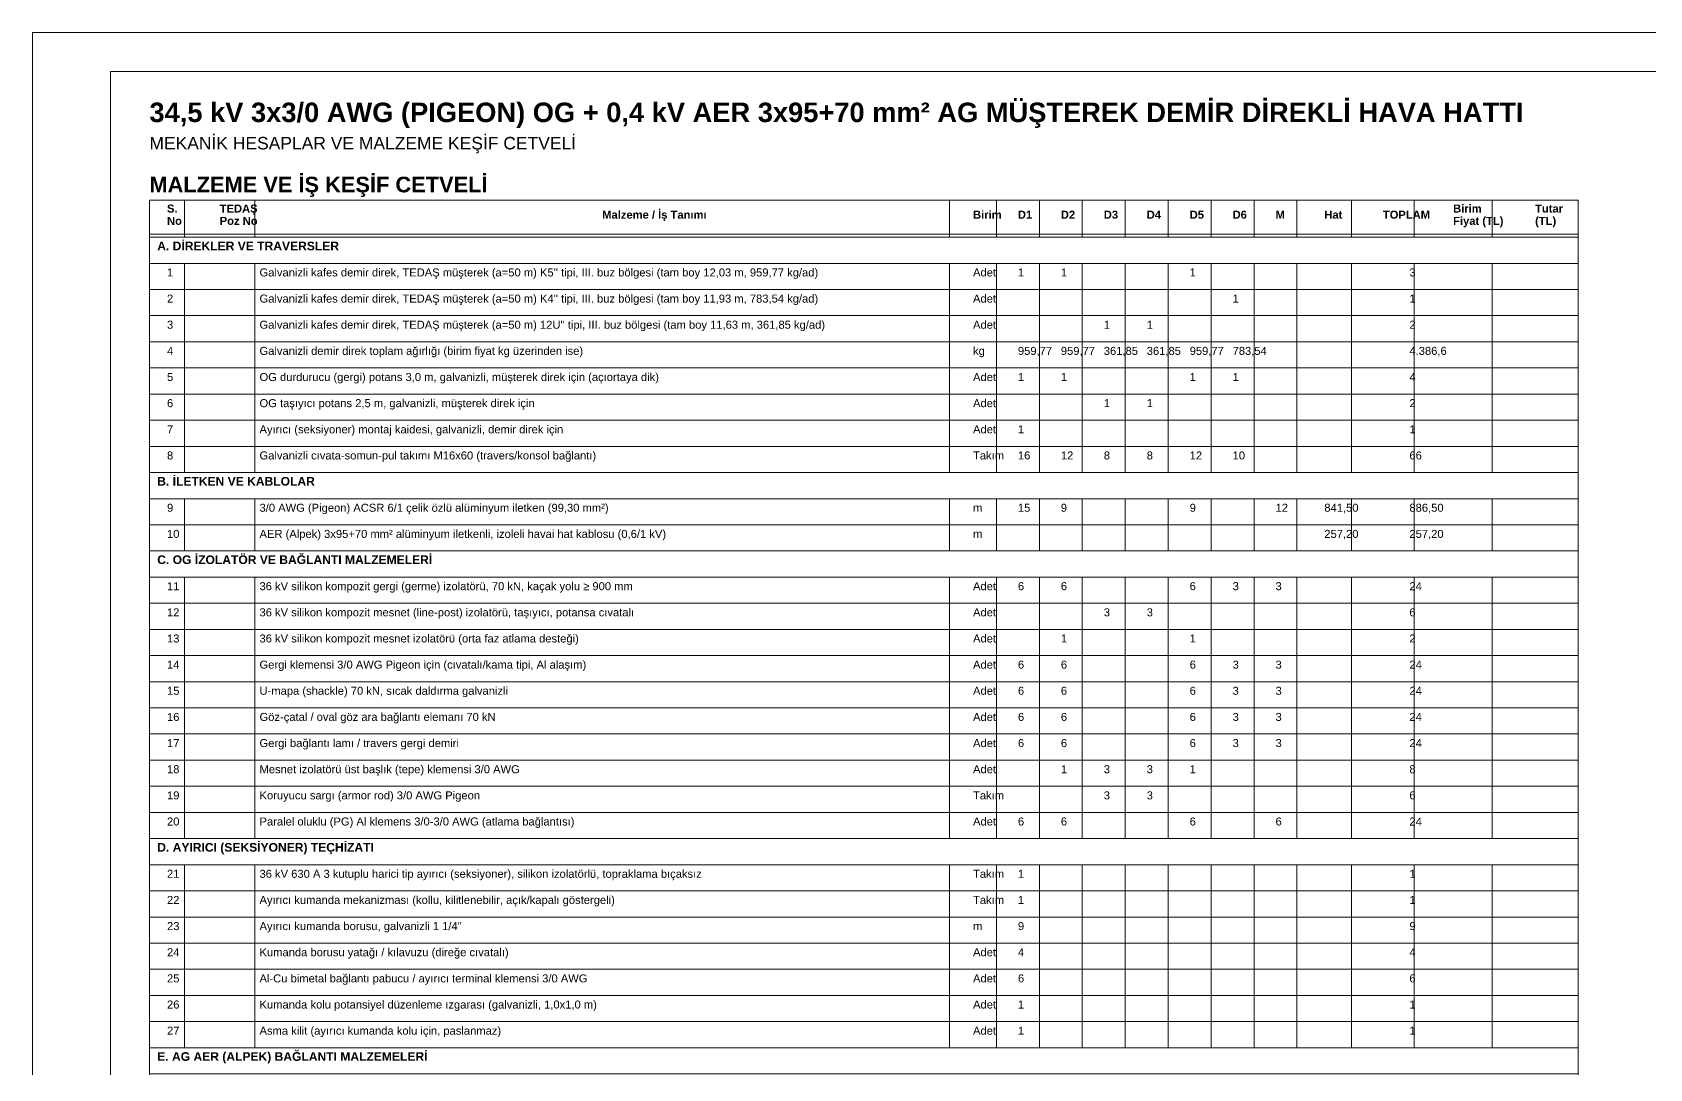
# Model space of a CAD drawing. Header units: millimetres. Extents: x 0 to 2461, y 0 to 841.
# Drawn here: x 1250 to 1664.3, y 575.4 to 841 of the extents above; entities that cross this region are included whole.
import ezdxf

# ---------------------------------------------------------------- set-up
doc = ezdxf.new("R2010")
doc.units = ezdxf.units.MM
doc.header["$LTSCALE"] = 6
for name, color, linetype, lineweight, plot in [('00-CERCEVE', 7, 'Continuous', 0, False), ('02-BASLIK', 7, 'Continuous', 0, False), ('42-TABLO', 7, 'Continuous', 0, False), ('43-TABLO-CERCEVE', 7, 'Continuous', 0, False)]:
    doc.layers.add(name, color=color, linetype=linetype, lineweight=lineweight, plot=plot)
doc.styles.add('TRK', font='arial.ttf', dxfattribs={"width": 0.9})
doc.styles.add('TRKB', font='arialbd.ttf', dxfattribs={"width": 0.9})

msp = doc.modelspace()

# ---------------------------------------------------------------- linework, layer by layer
at = {"layer": '00-CERCEVE', "lineweight": 18}
msp.add_lwpolyline([(1250, 0), (2439, 0), (2439, 841), (1250, 841)], close=True, dxfattribs=at)
at = {"layer": '00-CERCEVE'}
msp.add_lwpolyline([(1270, 10), (2429, 10), (2429, 831), (1270, 831)], close=True, dxfattribs=at)
at = {"layer": '42-TABLO'}
for p, q in [((1289, 781.8), (1289, 775.1)), ((1307, 781.8), (1307, 775.1)), ((1485, 781.8), (1485, 775.1)), ((1497, 781.8), (1497, 775.1)), ((1508, 781.8), (1508, 775.1)), ((1519, 781.8), (1519, 775.1)), ((1530, 781.8), (1530, 775.1)), ((1541, 781.8), (1541, 775.1)), ((1552, 781.8), (1552, 775.1)), ((1563, 781.8), (1563, 775.1)), ((1574, 781.8), (1574, 775.1)), ((1588, 781.8), (1588, 775.1)), ((1604, 781.8), (1604, 775.1)), ((1624, 781.8), (1624, 775.1)), ((1646, 781.8), (1646, 775.1)), ((1280, 775.1), (1646, 775.1)), ((1289, 775.1), (1289, 768.4)), ((1307, 775.1), (1307, 768.4)), ((1485, 775.1), (1485, 768.4)), ((1497, 775.1), (1497, 768.4)), ((1508, 775.1), (1508, 768.4)), ((1519, 775.1), (1519, 768.4)), ((1530, 775.1), (1530, 768.4)), ((1541, 775.1), (1541, 768.4)), ((1552, 775.1), (1552, 768.4)), ((1563, 775.1), (1563, 768.4)), ((1574, 775.1), (1574, 768.4)), ((1588, 775.1), (1588, 768.4)), ((1604, 775.1), (1604, 768.4)), ((1624, 775.1), (1624, 768.4)), ((1646, 775.1), (1646, 768.4)), ((1280, 768.4), (1646, 768.4)), ((1289, 768.4), (1289, 761.7)), ((1307, 768.4), (1307, 761.7)), ((1485, 768.4), (1485, 761.7)), ((1497, 768.4), (1497, 761.7)), ((1508, 768.4), (1508, 761.7)), ((1519, 768.4), (1519, 761.7)), ((1530, 768.4), (1530, 761.7)), ((1541, 768.4), (1541, 761.7)), ((1552, 768.4), (1552, 761.7)), ((1563, 768.4), (1563, 761.7)), ((1574, 768.4), (1574, 761.7)), ((1588, 768.4), (1588, 761.7)), ((1604, 768.4), (1604, 761.7)), ((1624, 768.4), (1624, 761.7)), ((1646, 768.4), (1646, 761.7)), ((1280, 761.7), (1646, 761.7)), ((1289, 761.7), (1289, 755)), ((1307, 761.7), (1307, 755)), ((1485, 761.7), (1485, 755)), ((1497, 761.7), (1497, 755)), ((1508, 761.7), (1508, 755)), ((1519, 761.7), (1519, 755)), ((1530, 761.7), (1530, 755)), ((1541, 761.7), (1541, 755)), ((1552, 761.7), (1552, 755)), ((1563, 761.7), (1563, 755)), ((1574, 761.7), (1574, 755)), ((1588, 761.7), (1588, 755)), ((1604, 761.7), (1604, 755)), ((1624, 761.7), (1624, 755)), ((1646, 761.7), (1646, 755)), ((1280, 755), (1646, 755)), ((1289, 755), (1289, 748.3)), ((1307, 755), (1307, 748.3)), ((1485, 755), (1485, 748.3)), ((1497, 755), (1497, 748.3)), ((1508, 755), (1508, 748.3)), ((1519, 755), (1519, 748.3)), ((1530, 755), (1530, 748.3)), ((1541, 755), (1541, 748.3)), ((1552, 755), (1552, 748.3)), ((1563, 755), (1563, 748.3)), ((1574, 755), (1574, 748.3)), ((1588, 755), (1588, 748.3)), ((1604, 755), (1604, 748.3)), ((1624, 755), (1624, 748.3)), ((1646, 755), (1646, 748.3)), ((1280, 748.3), (1646, 748.3)), ((1289, 748.3), (1289, 741.6)), ((1307, 748.3), (1307, 741.6)), ((1485, 748.3), (1485, 741.6)), ((1497, 748.3), (1497, 741.6)), ((1508, 748.3), (1508, 741.6)), ((1519, 748.3), (1519, 741.6)), ((1530, 748.3), (1530, 741.6)), ((1541, 748.3), (1541, 741.6)), ((1552, 748.3), (1552, 741.6)), ((1563, 748.3), (1563, 741.6)), ((1574, 748.3), (1574, 741.6)), ((1588, 748.3), (1588, 741.6)), ((1604, 748.3), (1604, 741.6)), ((1624, 748.3), (1624, 741.6)), ((1646, 748.3), (1646, 741.6)), ((1280, 741.6), (1646, 741.6)), ((1289, 741.6), (1289, 734.9)), ((1307, 741.6), (1307, 734.9)), ((1485, 741.6), (1485, 734.9)), ((1497, 741.6), (1497, 734.9)), ((1508, 741.6), (1508, 734.9)), ((1519, 741.6), (1519, 734.9)), ((1530, 741.6), (1530, 734.9)), ((1541, 741.6), (1541, 734.9)), ((1552, 741.6), (1552, 734.9)), ((1563, 741.6), (1563, 734.9)), ((1574, 741.6), (1574, 734.9)), ((1588, 741.6), (1588, 734.9)), ((1604, 741.6), (1604, 734.9)), ((1624, 741.6), (1624, 734.9)), ((1646, 741.6), (1646, 734.9)), ((1280, 734.9), (1646, 734.9)), ((1289, 734.9), (1289, 728.2)), ((1307, 734.9), (1307, 728.2)), ((1485, 734.9), (1485, 728.2)), ((1497, 734.9), (1497, 728.2)), ((1508, 734.9), (1508, 728.2)), ((1519, 734.9), (1519, 728.2)), ((1530, 734.9), (1530, 728.2)), ((1541, 734.9), (1541, 728.2)), ((1552, 734.9), (1552, 728.2)), ((1563, 734.9), (1563, 728.2)), ((1574, 734.9), (1574, 728.2)), ((1588, 734.9), (1588, 728.2)), ((1604, 734.9), (1604, 728.2)), ((1624, 734.9), (1624, 728.2)), ((1646, 734.9), (1646, 728.2)), ((1280, 728.2), (1646, 728.2)), ((1289, 721.5), (1289, 714.8)), ((1307, 721.5), (1307, 714.8)), ((1485, 721.5), (1485, 714.8)), ((1497, 721.5), (1497, 714.8)), ((1508, 721.5), (1508, 714.8)), ((1519, 721.5), (1519, 714.8)), ((1530, 721.5), (1530, 714.8)), ((1541, 721.5), (1541, 714.8)), ((1552, 721.5), (1552, 714.8)), ((1563, 721.5), (1563, 714.8)), ((1574, 721.5), (1574, 714.8)), ((1588, 721.5), (1588, 714.8)), ((1604, 721.5), (1604, 714.8)), ((1624, 721.5), (1624, 714.8)), ((1646, 721.5), (1646, 714.8)), ((1280, 714.8), (1646, 714.8)), ((1289, 714.8), (1289, 708.1)), ((1307, 714.8), (1307, 708.1)), ((1485, 714.8), (1485, 708.1)), ((1497, 714.8), (1497, 708.1)), ((1508, 714.8), (1508, 708.1)), ((1519, 714.8), (1519, 708.1)), ((1530, 714.8), (1530, 708.1)), ((1541, 714.8), (1541, 708.1)), ((1552, 714.8), (1552, 708.1)), ((1563, 714.8), (1563, 708.1)), ((1574, 714.8), (1574, 708.1)), ((1588, 714.8), (1588, 708.1)), ((1604, 714.8), (1604, 708.1)), ((1624, 714.8), (1624, 708.1)), ((1646, 714.8), (1646, 708.1)), ((1280, 708.1), (1646, 708.1)), ((1289, 701.4), (1289, 694.7)), ((1307, 701.4), (1307, 694.7)), ((1485, 701.4), (1485, 694.7)), ((1497, 701.4), (1497, 694.7)), ((1508, 701.4), (1508, 694.7)), ((1519, 701.4), (1519, 694.7)), ((1530, 701.4), (1530, 694.7)), ((1541, 701.4), (1541, 694.7)), ((1552, 701.4), (1552, 694.7)), ((1563, 701.4), (1563, 694.7)), ((1574, 701.4), (1574, 694.7)), ((1588, 701.4), (1588, 694.7)), ((1604, 701.4), (1604, 694.7)), ((1624, 701.4), (1624, 694.7)), ((1646, 701.4), (1646, 694.7)), ((1280, 694.7), (1646, 694.7)), ((1289, 694.7), (1289, 688)), ((1307, 694.7), (1307, 688)), ((1485, 694.7), (1485, 688)), ((1497, 694.7), (1497, 688)), ((1508, 694.7), (1508, 688)), ((1519, 694.7), (1519, 688)), ((1530, 694.7), (1530, 688)), ((1541, 694.7), (1541, 688)), ((1552, 694.7), (1552, 688)), ((1563, 694.7), (1563, 688)), ((1574, 694.7), (1574, 688)), ((1588, 694.7), (1588, 688)), ((1604, 694.7), (1604, 688)), ((1624, 694.7), (1624, 688)), ((1646, 694.7), (1646, 688)), ((1280, 688), (1646, 688)), ((1289, 688), (1289, 681.3)), ((1307, 688), (1307, 681.3)), ((1485, 688), (1485, 681.3)), ((1497, 688), (1497, 681.3)), ((1508, 688), (1508, 681.3)), ((1519, 688), (1519, 681.3)), ((1530, 688), (1530, 681.3)), ((1541, 688), (1541, 681.3)), ((1552, 688), (1552, 681.3)), ((1563, 688), (1563, 681.3)), ((1574, 688), (1574, 681.3)), ((1588, 688), (1588, 681.3)), ((1604, 688), (1604, 681.3)), ((1624, 688), (1624, 681.3)), ((1646, 688), (1646, 681.3)), ((1280, 681.3), (1646, 681.3)), ((1289, 681.3), (1289, 674.6)), ((1307, 681.3), (1307, 674.6)), ((1485, 681.3), (1485, 674.6)), ((1497, 681.3), (1497, 674.6)), ((1508, 681.3), (1508, 674.6)), ((1519, 681.3), (1519, 674.6)), ((1530, 681.3), (1530, 674.6)), ((1541, 681.3), (1541, 674.6)), ((1552, 681.3), (1552, 674.6)), ((1563, 681.3), (1563, 674.6)), ((1574, 681.3), (1574, 674.6)), ((1588, 681.3), (1588, 674.6)), ((1604, 681.3), (1604, 674.6)), ((1624, 681.3), (1624, 674.6)), ((1646, 681.3), (1646, 674.6)), ((1280, 674.6), (1646, 674.6)), ((1289, 674.6), (1289, 667.9)), ((1307, 674.6), (1307, 667.9)), ((1485, 674.6), (1485, 667.9)), ((1497, 674.6), (1497, 667.9)), ((1508, 674.6), (1508, 667.9)), ((1519, 674.6), (1519, 667.9)), ((1530, 674.6), (1530, 667.9)), ((1541, 674.6), (1541, 667.9)), ((1552, 674.6), (1552, 667.9)), ((1563, 674.6), (1563, 667.9)), ((1574, 674.6), (1574, 667.9)), ((1588, 674.6), (1588, 667.9)), ((1604, 674.6), (1604, 667.9)), ((1624, 674.6), (1624, 667.9)), ((1646, 674.6), (1646, 667.9)), ((1280, 667.9), (1646, 667.9)), ((1289, 667.9), (1289, 661.2)), ((1307, 667.9), (1307, 661.2)), ((1485, 667.9), (1485, 661.2)), ((1497, 667.9), (1497, 661.2)), ((1508, 667.9), (1508, 661.2)), ((1519, 667.9), (1519, 661.2)), ((1530, 667.9), (1530, 661.2)), ((1541, 667.9), (1541, 661.2)), ((1552, 667.9), (1552, 661.2)), ((1563, 667.9), (1563, 661.2)), ((1574, 667.9), (1574, 661.2)), ((1588, 667.9), (1588, 661.2)), ((1604, 667.9), (1604, 661.2)), ((1624, 667.9), (1624, 661.2)), ((1646, 667.9), (1646, 661.2)), ((1280, 661.2), (1646, 661.2)), ((1289, 661.2), (1289, 654.5)), ((1307, 661.2), (1307, 654.5)), ((1485, 661.2), (1485, 654.5)), ((1497, 661.2), (1497, 654.5)), ((1508, 661.2), (1508, 654.5)), ((1519, 661.2), (1519, 654.5)), ((1530, 661.2), (1530, 654.5)), ((1541, 661.2), (1541, 654.5)), ((1552, 661.2), (1552, 654.5)), ((1563, 661.2), (1563, 654.5)), ((1574, 661.2), (1574, 654.5)), ((1588, 661.2), (1588, 654.5)), ((1604, 661.2), (1604, 654.5)), ((1624, 661.2), (1624, 654.5)), ((1646, 661.2), (1646, 654.5)), ((1280, 654.5), (1646, 654.5)), ((1289, 654.5), (1289, 647.8)), ((1307, 654.5), (1307, 647.8)), ((1485, 654.5), (1485, 647.8)), ((1497, 654.5), (1497, 647.8)), ((1508, 654.5), (1508, 647.8)), ((1519, 654.5), (1519, 647.8)), ((1530, 654.5), (1530, 647.8)), ((1541, 654.5), (1541, 647.8)), ((1552, 654.5), (1552, 647.8)), ((1563, 654.5), (1563, 647.8)), ((1574, 654.5), (1574, 647.8)), ((1588, 654.5), (1588, 647.8)), ((1604, 654.5), (1604, 647.8)), ((1624, 654.5), (1624, 647.8)), ((1646, 654.5), (1646, 647.8)), ((1280, 647.8), (1646, 647.8)), ((1289, 647.8), (1289, 641.1)), ((1307, 647.8), (1307, 641.1)), ((1485, 647.8), (1485, 641.1)), ((1497, 647.8), (1497, 641.1)), ((1508, 647.8), (1508, 641.1)), ((1519, 647.8), (1519, 641.1)), ((1530, 647.8), (1530, 641.1)), ((1541, 647.8), (1541, 641.1)), ((1552, 647.8), (1552, 641.1)), ((1563, 647.8), (1563, 641.1)), ((1574, 647.8), (1574, 641.1)), ((1588, 647.8), (1588, 641.1)), ((1604, 647.8), (1604, 641.1)), ((1624, 647.8), (1624, 641.1)), ((1646, 647.8), (1646, 641.1)), ((1280, 641.1), (1646, 641.1)), ((1289, 641.1), (1289, 634.4)), ((1307, 641.1), (1307, 634.4)), ((1485, 641.1), (1485, 634.4)), ((1497, 641.1), (1497, 634.4)), ((1508, 641.1), (1508, 634.4)), ((1519, 641.1), (1519, 634.4)), ((1530, 641.1), (1530, 634.4)), ((1541, 641.1), (1541, 634.4)), ((1552, 641.1), (1552, 634.4)), ((1563, 641.1), (1563, 634.4)), ((1574, 641.1), (1574, 634.4)), ((1588, 641.1), (1588, 634.4)), ((1604, 641.1), (1604, 634.4)), ((1624, 641.1), (1624, 634.4)), ((1646, 641.1), (1646, 634.4)), ((1280, 634.4), (1646, 634.4)), ((1289, 627.7), (1289, 621)), ((1307, 627.7), (1307, 621)), ((1485, 627.7), (1485, 621)), ((1497, 627.7), (1497, 621)), ((1508, 627.7), (1508, 621)), ((1519, 627.7), (1519, 621)), ((1530, 627.7), (1530, 621)), ((1541, 627.7), (1541, 621)), ((1552, 627.7), (1552, 621)), ((1563, 627.7), (1563, 621)), ((1574, 627.7), (1574, 621)), ((1588, 627.7), (1588, 621)), ((1604, 627.7), (1604, 621)), ((1624, 627.7), (1624, 621)), ((1646, 627.7), (1646, 621)), ((1280, 621), (1646, 621)), ((1289, 621), (1289, 614.3)), ((1307, 621), (1307, 614.3)), ((1485, 621), (1485, 614.3)), ((1497, 621), (1497, 614.3)), ((1508, 621), (1508, 614.3)), ((1519, 621), (1519, 614.3)), ((1530, 621), (1530, 614.3)), ((1541, 621), (1541, 614.3)), ((1552, 621), (1552, 614.3)), ((1563, 621), (1563, 614.3)), ((1574, 621), (1574, 614.3)), ((1588, 621), (1588, 614.3)), ((1604, 621), (1604, 614.3)), ((1624, 621), (1624, 614.3)), ((1646, 621), (1646, 614.3)), ((1280, 614.3), (1646, 614.3)), ((1289, 614.3), (1289, 607.6)), ((1307, 614.3), (1307, 607.6)), ((1485, 614.3), (1485, 607.6)), ((1497, 614.3), (1497, 607.6)), ((1508, 614.3), (1508, 607.6)), ((1519, 614.3), (1519, 607.6)), ((1530, 614.3), (1530, 607.6)), ((1541, 614.3), (1541, 607.6)), ((1552, 614.3), (1552, 607.6)), ((1563, 614.3), (1563, 607.6)), ((1574, 614.3), (1574, 607.6)), ((1588, 614.3), (1588, 607.6)), ((1604, 614.3), (1604, 607.6)), ((1624, 614.3), (1624, 607.6)), ((1646, 614.3), (1646, 607.6)), ((1280, 607.6), (1646, 607.6)), ((1289, 607.6), (1289, 600.9)), ((1307, 607.6), (1307, 600.9)), ((1485, 607.6), (1485, 600.9)), ((1497, 607.6), (1497, 600.9)), ((1508, 607.6), (1508, 600.9)), ((1519, 607.6), (1519, 600.9)), ((1530, 607.6), (1530, 600.9)), ((1541, 607.6), (1541, 600.9)), ((1552, 607.6), (1552, 600.9)), ((1563, 607.6), (1563, 600.9)), ((1574, 607.6), (1574, 600.9)), ((1588, 607.6), (1588, 600.9)), ((1604, 607.6), (1604, 600.9)), ((1624, 607.6), (1624, 600.9)), ((1646, 607.6), (1646, 600.9)), ((1280, 600.9), (1646, 600.9)), ((1289, 600.9), (1289, 594.2)), ((1307, 600.9), (1307, 594.2)), ((1485, 600.9), (1485, 594.2)), ((1497, 600.9), (1497, 594.2)), ((1508, 600.9), (1508, 594.2)), ((1519, 600.9), (1519, 594.2)), ((1530, 600.9), (1530, 594.2)), ((1541, 600.9), (1541, 594.2)), ((1552, 600.9), (1552, 594.2)), ((1563, 600.9), (1563, 594.2)), ((1574, 600.9), (1574, 594.2)), ((1588, 600.9), (1588, 594.2)), ((1604, 600.9), (1604, 594.2)), ((1624, 600.9), (1624, 594.2)), ((1646, 600.9), (1646, 594.2)), ((1280, 594.2), (1646, 594.2)), ((1289, 594.2), (1289, 587.5)), ((1307, 594.2), (1307, 587.5)), ((1485, 594.2), (1485, 587.5)), ((1497, 594.2), (1497, 587.5)), ((1508, 594.2), (1508, 587.5)), ((1519, 594.2), (1519, 587.5)), ((1530, 594.2), (1530, 587.5)), ((1541, 594.2), (1541, 587.5)), ((1552, 594.2), (1552, 587.5)), ((1563, 594.2), (1563, 587.5)), ((1574, 594.2), (1574, 587.5)), ((1588, 594.2), (1588, 587.5)), ((1604, 594.2), (1604, 587.5)), ((1624, 594.2), (1624, 587.5)), ((1646, 594.2), (1646, 587.5)), ((1280, 587.5), (1646, 587.5)), ((1289, 587.5), (1289, 580.8)), ((1307, 587.5), (1307, 580.8)), ((1485, 587.5), (1485, 580.8)), ((1497, 587.5), (1497, 580.8)), ((1508, 587.5), (1508, 580.8)), ((1519, 587.5), (1519, 580.8)), ((1530, 587.5), (1530, 580.8)), ((1541, 587.5), (1541, 580.8)), ((1552, 587.5), (1552, 580.8)), ((1563, 587.5), (1563, 580.8)), ((1574, 587.5), (1574, 580.8)), ((1588, 587.5), (1588, 580.8)), ((1604, 587.5), (1604, 580.8)), ((1624, 587.5), (1624, 580.8)), ((1646, 587.5), (1646, 580.8)), ((1280, 580.8), (1646, 580.8))]:
    msp.add_line(p, q, dxfattribs=at)
at = {"layer": '43-TABLO-CERCEVE'}
for p, q in [((1280, 798), (1280, 306.1)), ((1289, 798), (1289, 788.5)), ((1307, 798), (1307, 788.5)), ((1485, 798), (1485, 788.5)), ((1497, 798), (1497, 788.5)), ((1508, 798), (1508, 788.5)), ((1519, 798), (1519, 788.5)), ((1530, 798), (1530, 788.5)), ((1541, 798), (1541, 788.5)), ((1552, 798), (1552, 788.5)), ((1563, 798), (1563, 788.5)), ((1574, 798), (1574, 788.5)), ((1588, 798), (1588, 788.5)), ((1604, 798), (1604, 788.5)), ((1624, 798), (1624, 788.5)), ((1646, 798), (1646, 788.5)), ((1646, 798), (1646, 306.1)), ((1280, 789.3), (1646, 789.3))]:
    msp.add_line(p, q, dxfattribs=at)
for points in [[(1280, 788.5), (1646, 788.5), (1646, 798), (1280, 798)], [(1280, 781.8), (1646, 781.8), (1646, 788.5), (1280, 788.5)], [(1280, 721.5), (1646, 721.5), (1646, 728.2), (1280, 728.2)], [(1280, 701.4), (1646, 701.4), (1646, 708.1), (1280, 708.1)], [(1280, 627.7), (1646, 627.7), (1646, 634.4), (1280, 634.4)], [(1280, 574.1), (1646, 574.1), (1646, 580.8), (1280, 580.8)]]:
    msp.add_lwpolyline(points, close=True, dxfattribs=at)

# ---------------------------------------------------------------- texts
at = {"layer": '02-BASLIK'}
for s, height, style, p in [('34,5 kV 3x3/0 AWG (PIGEON) OG + 0,4 kV AER 3x95+70 mm² AG MÜŞTEREK DEMİR DİREKLİ HAVA HATTI', 5, 'TRKB', (1280, 818)), ('MEKANİK HESAPLAR VE MALZEME KEŞİF CETVELİ', 3.2, 'TRK', (1280, 811)), ('MALZEME VE İŞ KEŞİF CETVELİ', 4, 'TRKB', (1280, 800))]:
    msp.add_text(s, height=height, dxfattribs=dict(at, style=style)).set_placement(p)
at = {"layer": '42-TABLO'}
for s, height, style, p in [('S.', 2.05, 'TRKB', (1284.5, 794.82)), ('TEDAŞ', 2.05, 'TRKB', (1298, 794.82)), ('Malzeme / İş Tanımı', 2.05, 'TRKB', (1396, 793.25)), ('Birim', 2.05, 'TRKB', (1614, 794.82)), ('Tutar', 2.05, 'TRKB', (1635, 794.82)), ('No', 2.05, 'TRKB', (1284.5, 791.67)), ('Poz No', 2.05, 'TRKB', (1298, 791.67)), ('Birim', 2.05, 'TRKB', (1491, 793.25)), ('D1', 2.05, 'TRKB', (1502.5, 793.25)), ('D2', 2.05, 'TRKB', (1513.5, 793.25)), ('D3', 2.05, 'TRKB', (1524.5, 793.25)), ('D4', 2.05, 'TRKB', (1535.5, 793.25)), ('D5', 2.05, 'TRKB', (1546.5, 793.25)), ('D6', 2.05, 'TRKB', (1557.5, 793.25)), ('M', 2.05, 'TRKB', (1568.5, 793.25)), ('Hat', 2.05, 'TRKB', (1581, 793.25)), ('TOPLAM', 2.05, 'TRKB', (1596, 793.25)), ('Fiyat (TL)', 2.05, 'TRKB', (1614, 791.67)), ('(TL)', 2.05, 'TRKB', (1635, 791.67)), ('A. DİREKLER VE TRAVERSLER', 2.214, 'TRKB', (1282, 785.15)), ('1', 2.05, 'TRK', (1284.5, 778.45)), ("Galvanizli kafes demir direk, TEDAŞ müşterek (a=50 m) K5'' tipi, III. buz bölgesi (tam boy 12,03 m, 959,77 kg/ad)", 2.05, 'TRK', (1308.2, 778.45)), ('Adet', 2.05, 'TRK', (1491, 778.45)), ('1', 2.05, 'TRK', (1502.5, 778.45)), ('1', 2.05, 'TRK', (1513.5, 778.45)), ('1', 2.05, 'TRK', (1546.5, 778.45)), ('3', 2.05, 'TRK', (1602.8, 778.45)), ('2', 2.05, 'TRK', (1284.5, 771.75)), ("Galvanizli kafes demir direk, TEDAŞ müşterek (a=50 m) K4'' tipi, III. buz bölgesi (tam boy 11,93 m, 783,54 kg/ad)", 2.05, 'TRK', (1308.2, 771.75)), ('Adet', 2.05, 'TRK', (1491, 771.75)), ('1', 2.05, 'TRK', (1557.5, 771.75)), ('1', 2.05, 'TRK', (1602.8, 771.75)), ('3', 2.05, 'TRK', (1284.5, 765.05)), ("Galvanizli kafes demir direk, TEDAŞ müşterek (a=50 m) 12U'' tipi, III. buz bölgesi (tam boy 11,63 m, 361,85 kg/ad)", 2.05, 'TRK', (1308.2, 765.05)), ('Adet', 2.05, 'TRK', (1491, 765.05)), ('1', 2.05, 'TRK', (1524.5, 765.05)), ('1', 2.05, 'TRK', (1535.5, 765.05)), ('2', 2.05, 'TRK', (1602.8, 765.05)), ('4', 2.05, 'TRK', (1284.5, 758.35)), ('Galvanizli demir direk toplam ağırlığı (birim fiyat kg üzerinden ise)', 2.05, 'TRK', (1308.2, 758.35)), ('kg', 2.05, 'TRK', (1491, 758.35)), ('959,77', 2.05, 'TRK', (1502.5, 758.35)), ('959,77', 2.05, 'TRK', (1513.5, 758.35)), ('361,85', 2.05, 'TRK', (1524.5, 758.35)), ('361,85', 2.05, 'TRK', (1535.5, 758.35)), ('959,77', 2.05, 'TRK', (1546.5, 758.35)), ('783,54', 2.05, 'TRK', (1557.5, 758.35)), ('4.386,6', 2.05, 'TRK', (1602.8, 758.35)), ('5', 2.05, 'TRK', (1284.5, 751.65)), ('OG durdurucu (gergi) potans 3,0 m, galvanizli, müşterek direk için (açıortaya dik)', 2.05, 'TRK', (1308.2, 751.65)), ('Adet', 2.05, 'TRK', (1491, 751.65)), ('1', 2.05, 'TRK', (1502.5, 751.65)), ('1', 2.05, 'TRK', (1513.5, 751.65)), ('1', 2.05, 'TRK', (1546.5, 751.65)), ('1', 2.05, 'TRK', (1557.5, 751.65)), ('4', 2.05, 'TRK', (1602.8, 751.65)), ('6', 2.05, 'TRK', (1284.5, 744.95)), ('OG taşıyıcı potans 2,5 m, galvanizli, müşterek direk için', 2.05, 'TRK', (1308.2, 744.95)), ('Adet', 2.05, 'TRK', (1491, 744.95)), ('1', 2.05, 'TRK', (1524.5, 744.95)), ('1', 2.05, 'TRK', (1535.5, 744.95)), ('2', 2.05, 'TRK', (1602.8, 744.95)), ('7', 2.05, 'TRK', (1284.5, 738.25)), ('Ayırıcı (seksiyoner) montaj kaidesi, galvanizli, demir direk için', 2.05, 'TRK', (1308.2, 738.25)), ('Adet', 2.05, 'TRK', (1491, 738.25)), ('1', 2.05, 'TRK', (1502.5, 738.25)), ('1', 2.05, 'TRK', (1602.8, 738.25)), ('8', 2.05, 'TRK', (1284.5, 731.55)), ('Galvanizli cıvata-somun-pul takımı M16x60 (travers/konsol bağlantı)', 2.05, 'TRK', (1308.2, 731.55)), ('Takım', 2.05, 'TRK', (1491, 731.55)), ('16', 2.05, 'TRK', (1502.5, 731.55)), ('12', 2.05, 'TRK', (1513.5, 731.55)), ('8', 2.05, 'TRK', (1524.5, 731.55)), ('8', 2.05, 'TRK', (1535.5, 731.55)), ('12', 2.05, 'TRK', (1546.5, 731.55)), ('10', 2.05, 'TRK', (1557.5, 731.55)), ('66', 2.05, 'TRK', (1602.8, 731.55)), ('B. İLETKEN VE KABLOLAR', 2.214, 'TRKB', (1282, 724.85)), ('9', 2.05, 'TRK', (1284.5, 718.15)), ('3/0 AWG (Pigeon) ACSR 6/1 çelik özlü alüminyum iletken (99,30 mm²)', 2.05, 'TRK', (1308.2, 718.15)), ('m', 2.05, 'TRK', (1491, 718.15)), ('15', 2.05, 'TRK', (1502.5, 718.15)), ('9', 2.05, 'TRK', (1513.5, 718.15)), ('9', 2.05, 'TRK', (1546.5, 718.15)), ('12', 2.05, 'TRK', (1568.5, 718.15)), ('841,50', 2.05, 'TRK', (1581, 718.15)), ('886,50', 2.05, 'TRK', (1602.8, 718.15)), ('10', 2.05, 'TRK', (1284.5, 711.45)), ('AER (Alpek) 3x95+70 mm² alüminyum iletkenli, izoleli havai hat kablosu (0,6/1 kV)', 2.05, 'TRK', (1308.2, 711.45)), ('m', 2.05, 'TRK', (1491, 711.45)), ('257,20', 2.05, 'TRK', (1581, 711.45)), ('257,20', 2.05, 'TRK', (1602.8, 711.45)), ('C. OG İZOLATÖR VE BAĞLANTI MALZEMELERİ', 2.214, 'TRKB', (1282, 704.75)), ('11', 2.05, 'TRK', (1284.5, 698.05)), ('36 kV silikon kompozit gergi (germe) izolatörü, 70 kN, kaçak yolu ≥ 900 mm', 2.05, 'TRK', (1308.2, 698.05)), ('Adet', 2.05, 'TRK', (1491, 698.05)), ('6', 2.05, 'TRK', (1502.5, 698.05)), ('6', 2.05, 'TRK', (1513.5, 698.05)), ('6', 2.05, 'TRK', (1546.5, 698.05)), ('3', 2.05, 'TRK', (1557.5, 698.05)), ('3', 2.05, 'TRK', (1568.5, 698.05)), ('24', 2.05, 'TRK', (1602.8, 698.05)), ('12', 2.05, 'TRK', (1284.5, 691.35)), ('36 kV silikon kompozit mesnet (line-post) izolatörü, taşıyıcı, potansa cıvatalı', 2.05, 'TRK', (1308.2, 691.35)), ('Adet', 2.05, 'TRK', (1491, 691.35)), ('3', 2.05, 'TRK', (1524.5, 691.35)), ('3', 2.05, 'TRK', (1535.5, 691.35)), ('6', 2.05, 'TRK', (1602.8, 691.35)), ('13', 2.05, 'TRK', (1284.5, 684.65)), ('36 kV silikon kompozit mesnet izolatörü (orta faz atlama desteği)', 2.05, 'TRK', (1308.2, 684.65)), ('Adet', 2.05, 'TRK', (1491, 684.65)), ('1', 2.05, 'TRK', (1513.5, 684.65)), ('1', 2.05, 'TRK', (1546.5, 684.65)), ('2', 2.05, 'TRK', (1602.8, 684.65)), ('14', 2.05, 'TRK', (1284.5, 677.95)), ('Gergi klemensi 3/0 AWG Pigeon için (cıvatalı/kama tipi, Al alaşım)', 2.05, 'TRK', (1308.2, 677.95)), ('Adet', 2.05, 'TRK', (1491, 677.95)), ('6', 2.05, 'TRK', (1502.5, 677.95)), ('6', 2.05, 'TRK', (1513.5, 677.95)), ('6', 2.05, 'TRK', (1546.5, 677.95)), ('3', 2.05, 'TRK', (1557.5, 677.95)), ('3', 2.05, 'TRK', (1568.5, 677.95)), ('24', 2.05, 'TRK', (1602.8, 677.95)), ('15', 2.05, 'TRK', (1284.5, 671.25)), ('U-mapa (shackle) 70 kN, sıcak daldırma galvanizli', 2.05, 'TRK', (1308.2, 671.25)), ('Adet', 2.05, 'TRK', (1491, 671.25)), ('6', 2.05, 'TRK', (1502.5, 671.25)), ('6', 2.05, 'TRK', (1513.5, 671.25)), ('6', 2.05, 'TRK', (1546.5, 671.25)), ('3', 2.05, 'TRK', (1557.5, 671.25)), ('3', 2.05, 'TRK', (1568.5, 671.25)), ('24', 2.05, 'TRK', (1602.8, 671.25)), ('16', 2.05, 'TRK', (1284.5, 664.55)), ('Göz-çatal / oval göz ara bağlantı elemanı 70 kN', 2.05, 'TRK', (1308.2, 664.55)), ('Adet', 2.05, 'TRK', (1491, 664.55)), ('6', 2.05, 'TRK', (1502.5, 664.55)), ('6', 2.05, 'TRK', (1513.5, 664.55)), ('6', 2.05, 'TRK', (1546.5, 664.55)), ('3', 2.05, 'TRK', (1557.5, 664.55)), ('3', 2.05, 'TRK', (1568.5, 664.55)), ('24', 2.05, 'TRK', (1602.8, 664.55)), ('17', 2.05, 'TRK', (1284.5, 657.85)), ('Gergi bağlantı lamı / travers gergi demiri', 2.05, 'TRK', (1308.2, 657.85)), ('Adet', 2.05, 'TRK', (1491, 657.85)), ('6', 2.05, 'TRK', (1502.5, 657.85)), ('6', 2.05, 'TRK', (1513.5, 657.85)), ('6', 2.05, 'TRK', (1546.5, 657.85)), ('3', 2.05, 'TRK', (1557.5, 657.85)), ('3', 2.05, 'TRK', (1568.5, 657.85)), ('24', 2.05, 'TRK', (1602.8, 657.85)), ('18', 2.05, 'TRK', (1284.5, 651.15)), ('Mesnet izolatörü üst başlık (tepe) klemensi 3/0 AWG', 2.05, 'TRK', (1308.2, 651.15)), ('Adet', 2.05, 'TRK', (1491, 651.15)), ('1', 2.05, 'TRK', (1513.5, 651.15)), ('3', 2.05, 'TRK', (1524.5, 651.15)), ('3', 2.05, 'TRK', (1535.5, 651.15)), ('1', 2.05, 'TRK', (1546.5, 651.15)), ('8', 2.05, 'TRK', (1602.8, 651.15)), ('19', 2.05, 'TRK', (1284.5, 644.45)), ('Koruyucu sargı (armor rod) 3/0 AWG Pigeon', 2.05, 'TRK', (1308.2, 644.45)), ('Takım', 2.05, 'TRK', (1491, 644.45)), ('3', 2.05, 'TRK', (1524.5, 644.45)), ('3', 2.05, 'TRK', (1535.5, 644.45)), ('6', 2.05, 'TRK', (1602.8, 644.45)), ('20', 2.05, 'TRK', (1284.5, 637.75)), ('Paralel oluklu (PG) Al klemens 3/0-3/0 AWG (atlama bağlantısı)', 2.05, 'TRK', (1308.2, 637.75)), ('Adet', 2.05, 'TRK', (1491, 637.75)), ('6', 2.05, 'TRK', (1502.5, 637.75)), ('6', 2.05, 'TRK', (1513.5, 637.75)), ('6', 2.05, 'TRK', (1546.5, 637.75)), ('6', 2.05, 'TRK', (1568.5, 637.75)), ('24', 2.05, 'TRK', (1602.8, 637.75)), ('D. AYIRICI (SEKSİYONER) TEÇHİZATI', 2.214, 'TRKB', (1282, 631.05)), ('21', 2.05, 'TRK', (1284.5, 624.35)), ('36 kV 630 A 3 kutuplu harici tip ayırıcı (seksiyoner), silikon izolatörlü, topraklama bıçaksız', 2.05, 'TRK', (1308.2, 624.35)), ('Takım', 2.05, 'TRK', (1491, 624.35)), ('1', 2.05, 'TRK', (1502.5, 624.35)), ('1', 2.05, 'TRK', (1602.8, 624.35)), ('22', 2.05, 'TRK', (1284.5, 617.65)), ('Ayırıcı kumanda mekanizması (kollu, kilitlenebilir, açık/kapalı göstergeli)', 2.05, 'TRK', (1308.2, 617.65)), ('Takım', 2.05, 'TRK', (1491, 617.65)), ('1', 2.05, 'TRK', (1502.5, 617.65)), ('1', 2.05, 'TRK', (1602.8, 617.65)), ('23', 2.05, 'TRK', (1284.5, 610.95)), ('Ayırıcı kumanda borusu, galvanizli 1 1/4"', 2.05, 'TRK', (1308.2, 610.95)), ('m', 2.05, 'TRK', (1491, 610.95)), ('9', 2.05, 'TRK', (1502.5, 610.95)), ('9', 2.05, 'TRK', (1602.8, 610.95)), ('24', 2.05, 'TRK', (1284.5, 604.25)), ('Kumanda borusu yatağı / kılavuzu (direğe cıvatalı)', 2.05, 'TRK', (1308.2, 604.25)), ('Adet', 2.05, 'TRK', (1491, 604.25)), ('4', 2.05, 'TRK', (1502.5, 604.25)), ('4', 2.05, 'TRK', (1602.8, 604.25)), ('25', 2.05, 'TRK', (1284.5, 597.55)), ('Al-Cu bimetal bağlantı pabucu / ayırıcı terminal klemensi 3/0 AWG', 2.05, 'TRK', (1308.2, 597.55)), ('Adet', 2.05, 'TRK', (1491, 597.55)), ('6', 2.05, 'TRK', (1502.5, 597.55)), ('6', 2.05, 'TRK', (1602.8, 597.55)), ('26', 2.05, 'TRK', (1284.5, 590.85)), ('Kumanda kolu potansiyel düzenleme ızgarası (galvanizli, 1,0x1,0 m)', 2.05, 'TRK', (1308.2, 590.85)), ('Adet', 2.05, 'TRK', (1491, 590.85)), ('1', 2.05, 'TRK', (1502.5, 590.85)), ('1', 2.05, 'TRK', (1602.8, 590.85)), ('27', 2.05, 'TRK', (1284.5, 584.15)), ('Asma kilit (ayırıcı kumanda kolu için, paslanmaz)', 2.05, 'TRK', (1308.2, 584.15)), ('Adet', 2.05, 'TRK', (1491, 584.15)), ('1', 2.05, 'TRK', (1502.5, 584.15)), ('1', 2.05, 'TRK', (1602.8, 584.15)), ('E. AG AER (ALPEK) BAĞLANTI MALZEMELERİ', 2.214, 'TRKB', (1282, 577.45))]:
    msp.add_text(s, height=height, dxfattribs=dict(at, style=style)).set_placement(p)

doc.saveas('drawing.dxf')
